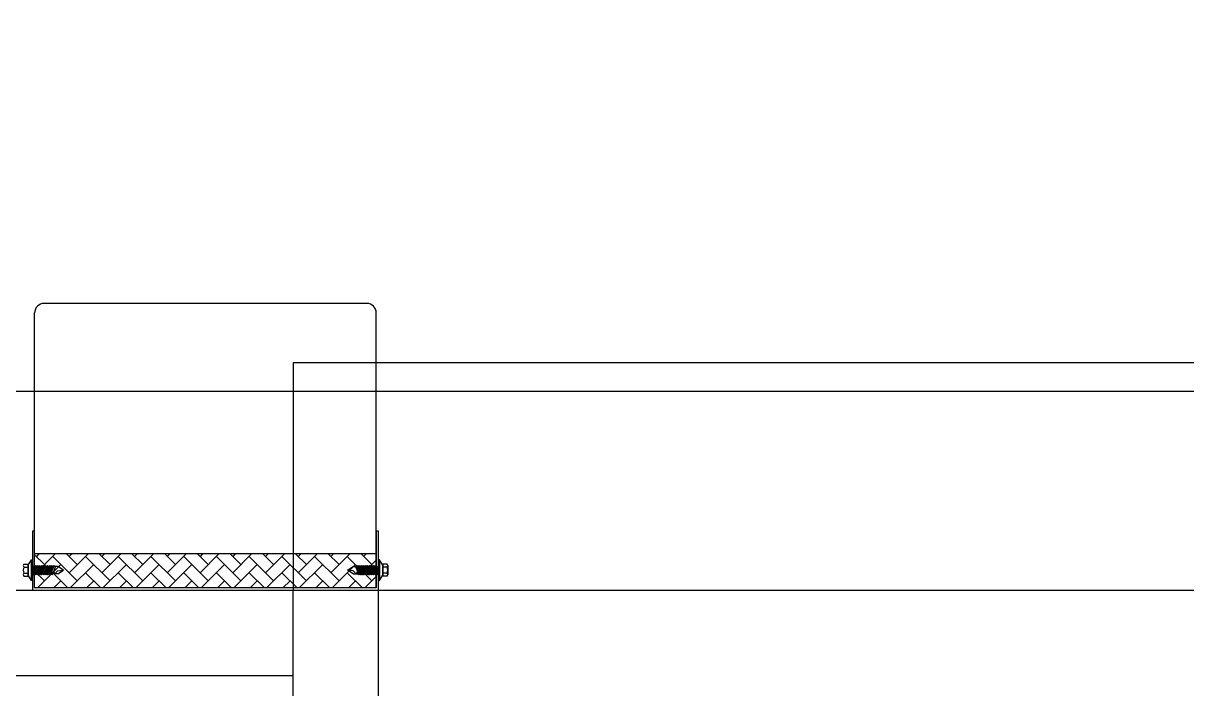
# Model space of a CAD drawing. Header units: millimetres. Extents: x -27104 to 125781, y -3376 to 46996.
# Drawn here: x 57072.99 to 57092.98, y 18528.23 to 18539.67 of the extents above; entities that cross this region are included whole.
import ezdxf

# ---------------------------------------------------------------- set-up
doc = ezdxf.new("R2010")
doc.units = ezdxf.units.MM
doc.header["$LTSCALE"] = 100
doc.header["$MEASUREMENT"] = 0
doc.layers.get('0').update_dxf_attribs({"linetype": 'CONTINUOUS'})
doc.layers.add('ELE9', color=9, linetype='CONTINUOUS')
doc.layers.add('주차-화물', color=251, linetype='CONTINUOUS')

# ---------------------------------------------------------------- blocks, each defined once
blk = doc.blocks.new('sdfsgfdgdfg')
at = {"layer": '주차-화물', "ltscale": 0.1}
blk.add_lwpolyline([(36469107.6, 558896.3), (36469107.6, 564896.3), (36465857.6, 564896.3), (36465857.6, 558896.3), (36469107.6, 558896.3), (36465857.6, 564896.3)], dxfattribs=at)
blk = doc.blocks.new('ggtyu')
at = {"layer": 'ELE9', "color": 253}
for p, q in [((56889.433, 18698.652), (56883.89, 18698.652)), ((56883.727, 18693.761), (56883.727, 18698.489)), ((56889.596, 18693.761), (56889.596, 18698.489)), ((56883.614, 18694.152), (56883.672, 18694.244)), ((56883.672, 18693.892), (56883.672, 18694.244)), ((56883.672, 18694.244), (56883.688, 18694.244)), ((56883.672, 18694.244), (56883.672, 18693.892)), ((56883.688, 18694.244), (56883.688, 18693.892)), ((56889.596, 18694.348), (56883.727, 18694.348)), ((56883.727, 18693.761), (56883.727, 18694.348)), ((56889.596, 18694.348), (56889.596, 18693.761)), ((56889.651, 18694.244), (56889.635, 18694.244)), ((56889.635, 18694.244), (56889.635, 18693.892)), ((56889.651, 18693.892), (56889.651, 18694.244)), ((56889.71, 18694.152), (56889.651, 18694.244)), ((56889.651, 18694.244), (56889.651, 18693.892)), ((56883.541, 18694.171), (56883.614, 18694.171)), ((56883.541, 18694.121), (56883.614, 18694.121)), ((56883.541, 18694.015), (56883.614, 18694.015)), ((56883.614, 18694.171), (56883.614, 18693.965)), ((56883.614, 18693.984), (56883.614, 18694.152)), ((56883.735, 18694.149), (56883.688, 18694.034)), ((56883.719, 18694.129), (56883.688, 18694.129)), ((56883.688, 18694.016), (56883.735, 18694.129)), ((56883.719, 18694.129), (56883.688, 18694.054)), ((56883.704, 18694.006), (56883.688, 18694.006)), ((56883.704, 18693.987), (56883.688, 18694.006)), ((56883.696, 18694.006), (56883.704, 18693.987)), ((56883.771, 18694.149), (56883.704, 18693.987)), ((56883.771, 18694.149), (56883.704, 18693.987)), ((56883.755, 18694.129), (56883.704, 18694.006)), ((56883.704, 18693.987), (56883.72, 18694.006)), ((56883.704, 18694.006), (56883.704, 18693.987)), ((56883.735, 18694.149), (56883.719, 18694.129)), ((56883.72, 18694.006), (56883.771, 18694.129)), ((56883.74, 18694.006), (56883.72, 18694.006)), ((56883.74, 18693.987), (56883.724, 18694.006)), ((56883.732, 18694.006), (56883.74, 18693.987)), ((56883.743, 18694.129), (56883.735, 18694.149)), ((56883.735, 18694.149), (56883.751, 18694.129)), ((56883.735, 18694.129), (56883.735, 18694.149)), ((56883.755, 18694.129), (56883.735, 18694.129)), ((56883.807, 18694.149), (56883.74, 18693.987)), ((56883.807, 18694.149), (56883.74, 18693.987)), ((56883.791, 18694.129), (56883.74, 18694.006)), ((56883.74, 18693.987), (56883.756, 18694.006)), ((56883.74, 18694.006), (56883.74, 18693.987)), ((56883.771, 18694.149), (56883.755, 18694.129)), ((56883.756, 18694.006), (56883.807, 18694.129)), ((56883.776, 18694.006), (56883.756, 18694.006)), ((56883.776, 18693.987), (56883.76, 18694.006)), ((56883.768, 18694.006), (56883.776, 18693.987)), ((56883.779, 18694.129), (56883.771, 18694.149)), ((56883.771, 18694.149), (56883.787, 18694.129)), ((56883.771, 18694.129), (56883.771, 18694.149)), ((56883.791, 18694.129), (56883.771, 18694.129)), ((56883.843, 18694.149), (56883.776, 18693.987)), ((56883.843, 18694.149), (56883.776, 18693.987)), ((56883.827, 18694.129), (56883.776, 18694.006)), ((56883.776, 18693.987), (56883.791, 18694.006)), ((56883.776, 18694.006), (56883.776, 18693.987)), ((56883.807, 18694.149), (56883.791, 18694.129)), ((56883.791, 18694.006), (56883.843, 18694.129)), ((56883.812, 18694.006), (56883.791, 18694.006)), ((56883.812, 18693.987), (56883.796, 18694.006)), ((56883.804, 18694.006), (56883.812, 18693.987)), ((56883.815, 18694.129), (56883.807, 18694.149)), ((56883.807, 18694.149), (56883.822, 18694.129)), ((56883.807, 18694.129), (56883.807, 18694.149)), ((56883.827, 18694.129), (56883.807, 18694.129)), ((56883.878, 18694.149), (56883.812, 18693.987)), ((56883.878, 18694.149), (56883.812, 18693.987)), ((56883.863, 18694.129), (56883.812, 18694.006)), ((56883.812, 18693.987), (56883.827, 18694.006)), ((56883.812, 18694.006), (56883.812, 18693.987)), ((56883.843, 18694.149), (56883.827, 18694.129)), ((56883.827, 18694.006), (56883.878, 18694.129)), ((56883.847, 18694.006), (56883.827, 18694.006)), ((56883.847, 18693.987), (56883.832, 18694.006)), ((56883.84, 18694.006), (56883.847, 18693.987)), ((56883.85, 18694.129), (56883.843, 18694.149)), ((56883.843, 18694.149), (56883.858, 18694.129)), ((56883.843, 18694.129), (56883.843, 18694.149)), ((56883.863, 18694.129), (56883.843, 18694.129)), ((56883.914, 18694.149), (56883.847, 18693.987)), ((56883.914, 18694.149), (56883.847, 18693.987)), ((56883.899, 18694.129), (56883.847, 18694.006)), ((56883.847, 18693.987), (56883.863, 18694.006)), ((56883.847, 18694.006), (56883.847, 18693.987)), ((56883.878, 18694.149), (56883.863, 18694.129)), ((56883.863, 18694.006), (56883.914, 18694.129)), ((56883.883, 18694.006), (56883.863, 18694.006)), ((56883.883, 18693.987), (56883.868, 18694.006)), ((56883.875, 18694.006), (56883.883, 18693.987)), ((56883.886, 18694.129), (56883.878, 18694.149)), ((56883.878, 18694.149), (56883.894, 18694.129)), ((56883.878, 18694.129), (56883.878, 18694.149)), ((56883.899, 18694.129), (56883.878, 18694.129)), ((56883.95, 18694.149), (56883.883, 18693.987)), ((56883.95, 18694.149), (56883.883, 18693.987)), ((56883.934, 18694.129), (56883.883, 18694.006)), ((56883.883, 18693.987), (56883.899, 18694.006)), ((56883.883, 18694.006), (56883.883, 18693.987)), ((56883.914, 18694.149), (56883.899, 18694.129)), ((56883.899, 18694.006), (56883.95, 18694.129)), ((56883.919, 18694.006), (56883.899, 18694.006)), ((56883.919, 18693.987), (56883.903, 18694.006)), ((56883.911, 18694.006), (56883.919, 18693.987)), ((56883.922, 18694.129), (56883.914, 18694.149)), ((56883.914, 18694.149), (56883.93, 18694.129)), ((56883.914, 18694.129), (56883.914, 18694.149)), ((56883.934, 18694.129), (56883.914, 18694.129)), ((56883.986, 18694.149), (56883.919, 18693.987)), ((56883.986, 18694.149), (56883.919, 18693.987)), ((56883.97, 18694.129), (56883.919, 18694.006)), ((56883.919, 18693.987), (56883.935, 18694.006)), ((56883.919, 18694.006), (56883.919, 18693.987)), ((56883.95, 18694.149), (56883.934, 18694.129)), ((56883.935, 18694.006), (56883.986, 18694.129)), ((56883.955, 18694.006), (56883.935, 18694.006)), ((56883.955, 18693.987), (56883.939, 18694.006)), ((56883.947, 18694.006), (56883.955, 18693.987)), ((56883.958, 18694.129), (56883.95, 18694.149)), ((56883.95, 18694.149), (56883.966, 18694.129)), ((56883.95, 18694.129), (56883.95, 18694.149)), ((56883.97, 18694.129), (56883.95, 18694.129)), ((56884.022, 18694.149), (56883.955, 18693.987)), ((56884.022, 18694.149), (56883.955, 18693.987)), ((56884.006, 18694.129), (56883.955, 18694.006)), ((56883.955, 18693.987), (56883.971, 18694.006)), ((56883.955, 18694.006), (56883.955, 18693.987)), ((56883.986, 18694.149), (56883.97, 18694.129)), ((56883.971, 18694.006), (56884.022, 18694.129)), ((56883.991, 18694.006), (56883.971, 18694.006)), ((56883.991, 18693.987), (56883.975, 18694.006)), ((56883.983, 18694.006), (56883.991, 18693.987)), ((56883.994, 18694.129), (56883.986, 18694.149)), ((56883.986, 18694.149), (56884.002, 18694.129)), ((56883.986, 18694.129), (56883.986, 18694.149)), ((56884.006, 18694.129), (56883.986, 18694.129)), ((56884.058, 18694.149), (56883.991, 18693.987)), ((56884.058, 18694.149), (56883.991, 18693.987)), ((56884.042, 18694.129), (56883.991, 18694.006)), ((56883.991, 18693.987), (56884.007, 18694.006)), ((56883.991, 18694.006), (56883.991, 18693.987)), ((56884.022, 18694.149), (56884.006, 18694.129)), ((56884.007, 18694.006), (56884.058, 18694.129)), ((56884.027, 18694.006), (56884.007, 18694.006)), ((56884.027, 18693.987), (56884.011, 18694.006)), ((56884.019, 18694.006), (56884.027, 18693.987)), ((56884.03, 18694.129), (56884.022, 18694.149)), ((56884.022, 18694.149), (56884.038, 18694.129)), ((56884.022, 18694.129), (56884.022, 18694.149)), ((56884.042, 18694.129), (56884.022, 18694.129)), ((56884.051, 18694.046), (56884.027, 18693.987)), ((56884.051, 18694.046), (56884.027, 18693.987)), ((56884.035, 18694.026), (56884.027, 18694.006)), ((56884.027, 18693.987), (56884.042, 18694.006)), ((56884.027, 18694.006), (56884.027, 18693.987)), ((56884.051, 18694.046), (56884.035, 18694.026)), ((56884.058, 18694.149), (56884.042, 18694.129)), ((56884.042, 18694.006), (56884.051, 18694.026)), ((56884.126, 18694.006), (56884.042, 18694.006)), ((56884.086, 18694.129), (56884.05, 18694.046)), ((56884.05, 18694.046), (56884.073, 18694.006)), ((56884.051, 18694.026), (56884.051, 18694.046)), ((56884.066, 18694.129), (56884.058, 18694.149)), ((56884.058, 18694.149), (56884.073, 18694.129)), ((56884.058, 18694.129), (56884.058, 18694.149)), ((56884.126, 18694.129), (56884.058, 18694.129)), ((56884.073, 18694.006), (56884.122, 18694.054)), ((56884.122, 18694.054), (56884.22, 18694.068)), ((56884.22, 18694.068), (56884.126, 18694.129)), ((56884.126, 18694.006), (56884.22, 18694.068)), ((56889.104, 18694.068), (56889.198, 18694.129)), ((56889.198, 18694.006), (56889.104, 18694.068)), ((56889.201, 18694.054), (56889.104, 18694.068)), ((56889.198, 18694.129), (56889.266, 18694.129)), ((56889.198, 18694.006), (56889.281, 18694.006)), ((56889.25, 18694.006), (56889.201, 18694.054)), ((56889.238, 18694.129), (56889.273, 18694.046)), ((56889.266, 18694.149), (56889.25, 18694.129)), ((56889.273, 18694.046), (56889.25, 18694.006)), ((56889.258, 18694.129), (56889.266, 18694.149)), ((56889.266, 18694.149), (56889.333, 18693.987)), ((56889.266, 18694.149), (56889.333, 18693.987)), ((56889.266, 18694.129), (56889.266, 18694.149)), ((56889.266, 18694.149), (56889.281, 18694.129)), ((56889.317, 18694.006), (56889.266, 18694.129)), ((56889.273, 18694.046), (56889.297, 18693.987)), ((56889.273, 18694.046), (56889.297, 18693.987)), ((56889.273, 18694.026), (56889.273, 18694.046)), ((56889.273, 18694.046), (56889.288, 18694.026)), ((56889.281, 18694.006), (56889.273, 18694.026)), ((56889.281, 18694.129), (56889.302, 18694.129)), ((56889.281, 18694.129), (56889.333, 18694.006)), ((56889.297, 18693.987), (56889.281, 18694.006)), ((56889.302, 18694.149), (56889.286, 18694.129)), ((56889.288, 18694.026), (56889.297, 18694.006)), ((56889.294, 18694.129), (56889.302, 18694.149)), ((56889.297, 18694.006), (56889.317, 18694.006)), ((56889.297, 18694.006), (56889.297, 18693.987)), ((56889.305, 18694.006), (56889.297, 18693.987)), ((56889.297, 18693.987), (56889.312, 18694.006)), ((56889.302, 18694.149), (56889.368, 18693.987)), ((56889.302, 18694.149), (56889.368, 18693.987)), ((56889.302, 18694.129), (56889.302, 18694.149)), ((56889.302, 18694.149), (56889.317, 18694.129)), ((56889.353, 18694.006), (56889.302, 18694.129)), ((56889.317, 18694.129), (56889.337, 18694.129)), ((56889.317, 18694.129), (56889.368, 18694.006)), ((56889.333, 18693.987), (56889.317, 18694.006)), ((56889.337, 18694.149), (56889.322, 18694.129)), ((56889.33, 18694.129), (56889.337, 18694.149)), ((56889.333, 18694.006), (56889.353, 18694.006)), ((56889.34, 18694.006), (56889.333, 18693.987)), ((56889.333, 18693.987), (56889.348, 18694.006)), ((56889.333, 18694.006), (56889.333, 18693.987)), ((56889.337, 18694.149), (56889.404, 18693.987)), ((56889.337, 18694.149), (56889.404, 18693.987)), ((56889.337, 18694.129), (56889.337, 18694.149)), ((56889.337, 18694.149), (56889.353, 18694.129)), ((56889.389, 18694.006), (56889.337, 18694.129)), ((56889.353, 18694.129), (56889.373, 18694.129)), ((56889.353, 18694.129), (56889.404, 18694.006)), ((56889.368, 18693.987), (56889.353, 18694.006)), ((56889.373, 18694.149), (56889.358, 18694.129)), ((56889.365, 18694.129), (56889.373, 18694.149)), ((56889.368, 18694.006), (56889.389, 18694.006)), ((56889.376, 18694.006), (56889.368, 18693.987)), ((56889.368, 18693.987), (56889.384, 18694.006)), ((56889.368, 18694.006), (56889.368, 18693.987)), ((56889.373, 18694.149), (56889.44, 18693.987)), ((56889.373, 18694.149), (56889.44, 18693.987)), ((56889.373, 18694.129), (56889.373, 18694.149)), ((56889.373, 18694.149), (56889.389, 18694.129)), ((56889.424, 18694.006), (56889.373, 18694.129)), ((56889.389, 18694.129), (56889.409, 18694.129)), ((56889.389, 18694.129), (56889.44, 18694.006)), ((56889.404, 18693.987), (56889.389, 18694.006)), ((56889.409, 18694.149), (56889.393, 18694.129)), ((56889.401, 18694.129), (56889.409, 18694.149)), ((56889.404, 18694.006), (56889.424, 18694.006)), ((56889.404, 18694.006), (56889.404, 18693.987)), ((56889.412, 18694.006), (56889.404, 18693.987)), ((56889.404, 18693.987), (56889.42, 18694.006)), ((56889.409, 18694.149), (56889.476, 18693.987)), ((56889.409, 18694.149), (56889.476, 18693.987)), ((56889.409, 18694.129), (56889.409, 18694.149)), ((56889.409, 18694.149), (56889.425, 18694.129)), ((56889.46, 18694.006), (56889.409, 18694.129)), ((56889.44, 18693.987), (56889.424, 18694.006)), ((56889.425, 18694.129), (56889.445, 18694.129)), ((56889.425, 18694.129), (56889.476, 18694.006)), ((56889.445, 18694.149), (56889.429, 18694.129)), ((56889.437, 18694.129), (56889.445, 18694.149)), ((56889.44, 18694.006), (56889.46, 18694.006)), ((56889.448, 18694.006), (56889.44, 18693.987)), ((56889.44, 18693.987), (56889.456, 18694.006)), ((56889.44, 18694.006), (56889.44, 18693.987)), ((56889.445, 18694.149), (56889.512, 18693.987)), ((56889.445, 18694.149), (56889.512, 18693.987)), ((56889.445, 18694.129), (56889.445, 18694.149)), ((56889.445, 18694.149), (56889.461, 18694.129)), ((56889.496, 18694.006), (56889.445, 18694.129)), ((56889.476, 18693.987), (56889.46, 18694.006)), ((56889.461, 18694.129), (56889.481, 18694.129)), ((56889.461, 18694.129), (56889.512, 18694.006)), ((56889.481, 18694.149), (56889.465, 18694.129)), ((56889.473, 18694.129), (56889.481, 18694.149)), ((56889.476, 18694.006), (56889.496, 18694.006)), ((56889.484, 18694.006), (56889.476, 18693.987)), ((56889.476, 18693.987), (56889.492, 18694.006)), ((56889.476, 18694.006), (56889.476, 18693.987)), ((56889.481, 18694.149), (56889.548, 18693.987)), ((56889.481, 18694.149), (56889.548, 18693.987)), ((56889.481, 18694.129), (56889.481, 18694.149)), ((56889.481, 18694.149), (56889.497, 18694.129)), ((56889.532, 18694.006), (56889.481, 18694.129)), ((56889.512, 18693.987), (56889.496, 18694.006)), ((56889.497, 18694.129), (56889.517, 18694.129)), ((56889.497, 18694.129), (56889.548, 18694.006)), ((56889.517, 18694.149), (56889.501, 18694.129)), ((56889.509, 18694.129), (56889.517, 18694.149)), ((56889.512, 18694.006), (56889.532, 18694.006)), ((56889.52, 18694.006), (56889.512, 18693.987)), ((56889.512, 18693.987), (56889.528, 18694.006)), ((56889.512, 18694.006), (56889.512, 18693.987)), ((56889.517, 18694.149), (56889.584, 18693.987)), ((56889.517, 18694.149), (56889.584, 18693.987)), ((56889.517, 18694.129), (56889.517, 18694.149)), ((56889.517, 18694.149), (56889.532, 18694.129)), ((56889.568, 18694.006), (56889.517, 18694.129)), ((56889.532, 18694.129), (56889.553, 18694.129)), ((56889.532, 18694.129), (56889.584, 18694.006)), ((56889.548, 18693.987), (56889.532, 18694.006)), ((56889.553, 18694.149), (56889.537, 18694.129)), ((56889.545, 18694.129), (56889.553, 18694.149)), ((56889.548, 18694.006), (56889.568, 18694.006)), ((56889.556, 18694.006), (56889.548, 18693.987)), ((56889.548, 18693.987), (56889.563, 18694.006)), ((56889.548, 18694.006), (56889.548, 18693.987)), ((56889.553, 18694.149), (56889.619, 18693.987)), ((56889.553, 18694.149), (56889.619, 18693.987)), ((56889.553, 18694.129), (56889.553, 18694.149)), ((56889.553, 18694.149), (56889.568, 18694.129)), ((56889.604, 18694.006), (56889.553, 18694.129)), ((56889.568, 18694.129), (56889.588, 18694.129)), ((56889.568, 18694.129), (56889.619, 18694.006)), ((56889.584, 18693.987), (56889.568, 18694.006)), ((56889.588, 18694.149), (56889.573, 18694.129)), ((56889.581, 18694.129), (56889.588, 18694.149)), ((56889.584, 18694.006), (56889.604, 18694.006)), ((56889.591, 18694.006), (56889.584, 18693.987)), ((56889.584, 18693.987), (56889.599, 18694.006)), ((56889.584, 18694.006), (56889.584, 18693.987)), ((56889.588, 18694.149), (56889.635, 18694.034)), ((56889.588, 18694.129), (56889.588, 18694.149)), ((56889.588, 18694.149), (56889.604, 18694.129)), ((56889.635, 18694.016), (56889.588, 18694.129)), ((56889.604, 18694.129), (56889.635, 18694.129)), ((56889.604, 18694.129), (56889.635, 18694.054)), ((56889.619, 18693.987), (56889.604, 18694.006)), ((56889.619, 18694.006), (56889.635, 18694.006)), ((56889.627, 18694.006), (56889.619, 18693.987)), ((56889.619, 18693.987), (56889.635, 18694.006)), ((56889.619, 18694.006), (56889.619, 18693.987)), ((56889.71, 18694.171), (56889.71, 18693.965)), ((56889.782, 18694.171), (56889.71, 18694.171)), ((56889.71, 18693.984), (56889.71, 18694.152)), ((56889.782, 18694.121), (56889.71, 18694.121)), ((56889.782, 18694.015), (56889.71, 18694.015)), ((56889.792, 18694.147), (56889.792, 18693.988)), ((56883.541, 18693.965), (56883.614, 18693.965)), ((56883.672, 18693.892), (56883.614, 18693.984)), ((56883.688, 18693.892), (56883.672, 18693.892)), ((56889.635, 18693.892), (56889.651, 18693.892)), ((56889.651, 18693.892), (56889.71, 18693.984)), ((56889.782, 18693.965), (56889.71, 18693.965)), ((56868.115, 18693.722), (56888.168, 18693.722)), ((56889.596, 18693.761), (56883.727, 18693.761)), ((56888.168, 18684.429), (56888.168, 18693.722)), ((56889.635, 18684.429), (56889.635, 18693.722)), ((56869.583, 18692.254), (56888.168, 18692.254))]:
    blk.add_line(p, q, dxfattribs=at)
at = {"layer": 'ELE9', "color": 253, "ltscale": 0.002}
for p, q in [((56936.099, 18697.634), (56888.168, 18697.634)), ((56888.168, 18697.634), (56888.168, 18693.722)), ((56883.727, 18694.739), (56883.688, 18694.739)), ((56883.688, 18694.739), (56883.688, 18693.722)), ((56883.727, 18693.761), (56883.727, 18694.739)), ((56889.635, 18694.739), (56889.596, 18694.739)), ((56889.596, 18694.739), (56889.596, 18693.761)), ((56889.635, 18693.722), (56889.635, 18694.739)), ((56883.727, 18694.333), (56883.897, 18694.163)), ((56884.082, 18694.348), (56883.757, 18694.022)), ((56883.801, 18694.348), (56883.757, 18694.303)), ((56884.038, 18694.303), (56884.459, 18693.882)), ((56884.275, 18694.348), (56884.459, 18694.163)), ((56884.644, 18694.348), (56884.319, 18694.022)), ((56884.363, 18694.348), (56884.319, 18694.303)), ((56884.6, 18694.303), (56885.022, 18693.882)), ((56884.837, 18694.348), (56885.022, 18694.163)), ((56885.206, 18694.348), (56884.881, 18694.022)), ((56884.925, 18694.348), (56884.881, 18694.303)), ((56885.162, 18694.303), (56885.584, 18693.882)), ((56885.399, 18694.348), (56885.584, 18694.163)), ((56885.769, 18694.348), (56885.443, 18694.022)), ((56885.487, 18694.348), (56885.443, 18694.303)), ((56885.724, 18694.303), (56886.146, 18693.882)), ((56885.961, 18694.348), (56886.146, 18694.163)), ((56886.331, 18694.348), (56886.005, 18694.022)), ((56886.05, 18694.348), (56886.005, 18694.303)), ((56886.287, 18694.303), (56886.708, 18693.882)), ((56886.523, 18694.348), (56886.708, 18694.163)), ((56886.893, 18694.348), (56886.568, 18694.022)), ((56886.612, 18694.348), (56886.568, 18694.303)), ((56886.849, 18694.303), (56887.27, 18693.882)), ((56887.086, 18694.348), (56887.27, 18694.163)), ((56887.455, 18694.348), (56887.13, 18694.022)), ((56887.174, 18694.348), (56887.13, 18694.303)), ((56887.411, 18694.303), (56887.833, 18693.882)), ((56887.648, 18694.348), (56887.833, 18694.163)), ((56888.017, 18694.348), (56887.692, 18694.022)), ((56887.736, 18694.348), (56887.692, 18694.303)), ((56887.973, 18694.303), (56888.395, 18693.882)), ((56888.21, 18694.348), (56888.395, 18694.163)), ((56888.58, 18694.348), (56888.254, 18694.022)), ((56888.298, 18694.348), (56888.254, 18694.303)), ((56888.535, 18694.303), (56888.957, 18693.882)), ((56888.772, 18694.348), (56888.957, 18694.163)), ((56889.142, 18694.348), (56888.816, 18694.022)), ((56888.861, 18694.348), (56888.816, 18694.303)), ((56889.098, 18694.303), (56889.519, 18693.882)), ((56889.334, 18694.348), (56889.519, 18694.163)), ((56889.423, 18694.348), (56889.379, 18694.303)), ((56889.596, 18694.24), (56889.379, 18694.022)), ((56883.727, 18694.052), (56883.897, 18693.882)), ((56884.178, 18694.163), (56883.776, 18693.761)), ((56884.038, 18694.022), (56884.299, 18693.761)), ((56884.741, 18694.163), (56884.338, 18693.761)), ((56884.6, 18694.022), (56884.862, 18693.761)), ((56885.303, 18694.163), (56884.901, 18693.761)), ((56885.162, 18694.022), (56885.424, 18693.761)), ((56885.865, 18694.163), (56885.463, 18693.761)), ((56885.724, 18694.022), (56885.986, 18693.761)), ((56886.427, 18694.163), (56886.025, 18693.761)), ((56886.287, 18694.022), (56886.548, 18693.761)), ((56886.989, 18694.163), (56886.587, 18693.761)), ((56886.849, 18694.022), (56887.11, 18693.761)), ((56887.552, 18694.163), (56887.149, 18693.761)), ((56887.411, 18694.022), (56887.673, 18693.761)), ((56888.114, 18694.163), (56887.712, 18693.761)), ((56887.973, 18694.022), (56888.235, 18693.761)), ((56888.676, 18694.163), (56888.274, 18693.761)), ((56888.535, 18694.022), (56888.797, 18693.761)), ((56889.238, 18694.163), (56888.836, 18693.761)), ((56889.098, 18694.022), (56889.359, 18693.761)), ((56884.178, 18693.882), (56884.057, 18693.761)), ((56884.741, 18693.882), (56884.619, 18693.761)), ((56885.303, 18693.882), (56885.182, 18693.761)), ((56885.865, 18693.882), (56885.744, 18693.761)), ((56886.427, 18693.882), (56886.306, 18693.761)), ((56886.989, 18693.882), (56886.868, 18693.761)), ((56887.552, 18693.882), (56887.43, 18693.761)), ((56888.114, 18693.882), (56887.993, 18693.761)), ((56888.676, 18693.882), (56888.555, 18693.761)), ((56889.238, 18693.882), (56889.117, 18693.761)), ((56889.596, 18693.959), (56889.398, 18693.761)), ((56883.688, 18693.722), (56889.635, 18693.722)), ((56883.727, 18693.771), (56883.737, 18693.761)), ((56889.596, 18693.761), (56883.727, 18693.761)), ((56888.168, 18693.722), (56936.099, 18693.722))]:
    blk.add_line(p, q, dxfattribs=at)
at = {"layer": 'ELE9', "color": 253}
for centre, radius, start, end in [((56883.89, 18698.489), 0.163, 90, 180), ((56889.433, 18698.489), 0.163, 0, 90), ((56883.568, 18694.146), 0.0364, 136.9662, 223.0338), ((56883.68, 18694.068), 0.149, 159.1195, 200.8805), ((56883.568, 18693.99), 0.0364, 136.9662, 223.0338), ((56889.756, 18694.146), 0.0364, 316.9662, 43.0338), ((56889.643, 18694.068), 0.149, 339.1195, 20.8805), ((56889.756, 18693.99), 0.0364, 316.9662, 43.0338)]:
    blk.add_arc(centre, radius, start, end, dxfattribs=at)
at = {"layer": 'ELE9', "color": 253, "xscale": 0.01956378461538462, "yscale": 0.01956378461538462, "zscale": 0.01956378461538462, "rotation": 180}
blk.add_blockref('sdfsgfdgdfg', (770351.175, 29748.656), dxfattribs=at)

msp = doc.modelspace()

# ---------------------------------------------------------------- block references
msp.add_blockref('ggtyu', (189.458, -163.799))

doc.saveas('drawing.dxf')
